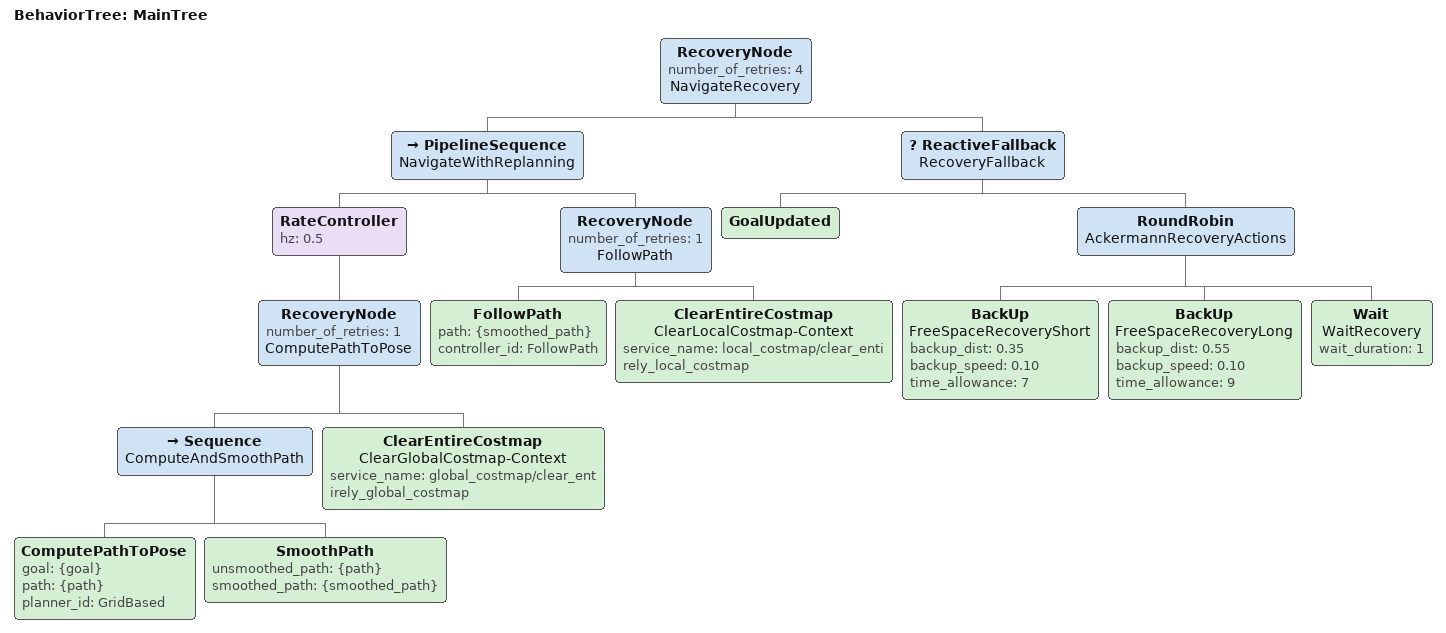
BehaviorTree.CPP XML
<root main_tree_to_execute="MainTree">
  <BehaviorTree ID="MainTree">
    <RecoveryNode number_of_retries="4" name="NavigateRecovery">
      <PipelineSequence name="NavigateWithReplanning">
        <RateController hz="0.5">
          <RecoveryNode number_of_retries="1" name="ComputePathToPose">
            <Sequence name="ComputeAndSmoothPath">
              <ComputePathToPose goal="{goal}" path="{path}" planner_id="GridBased"/>
              <SmoothPath unsmoothed_path="{path}" smoothed_path="{smoothed_path}"/>
            </Sequence>
            <ClearEntireCostmap name="ClearGlobalCostmap-Context" service_name="global_costmap/clear_entirely_global_costmap"/>
          </RecoveryNode>
        </RateController>
        <RecoveryNode number_of_retries="1" name="FollowPath">
          <FollowPath path="{smoothed_path}" controller_id="FollowPath"/>
          <ClearEntireCostmap name="ClearLocalCostmap-Context" service_name="local_costmap/clear_entirely_local_costmap"/>
        </RecoveryNode>
      </PipelineSequence>
      <ReactiveFallback name="RecoveryFallback">
        <GoalUpdated/>
        <RoundRobin name="AckermannRecoveryActions">
          <BackUp name="FreeSpaceRecoveryShort" backup_dist="0.35" backup_speed="0.10" time_allowance="7"/>
          <BackUp name="FreeSpaceRecoveryLong" backup_dist="0.55" backup_speed="0.10" time_allowance="9"/>
          <Wait name="WaitRecovery" wait_duration="1"/>
        </RoundRobin>
      </ReactiveFallback>
    </RecoveryNode>
  </BehaviorTree>
</root>
